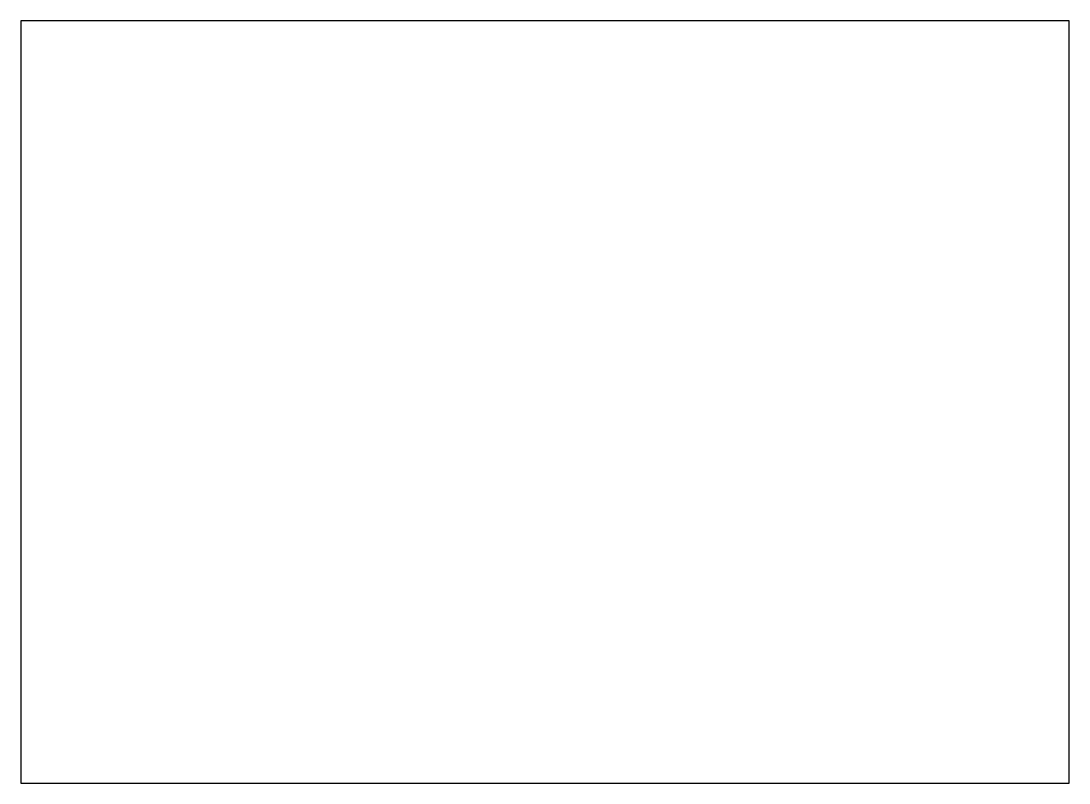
# Model space of a CAD drawing. Header units: millimetres. Extents: x 0 to 11000, y 0 to 8000.
import ezdxf

# ---------------------------------------------------------------- set-up
doc = ezdxf.new("R2010")
doc.units = ezdxf.units.MM
doc.layers.add('FLOOR', color=7, linetype='Continuous')

msp = doc.modelspace()

# ---------------------------------------------------------------- linework, layer by layer
at = {"layer": 'FLOOR'}
msp.add_lwpolyline([(0, 0), (11000, 0), (11000, 8000), (0, 8000)], close=True, dxfattribs=at)

doc.saveas('drawing.dxf')
